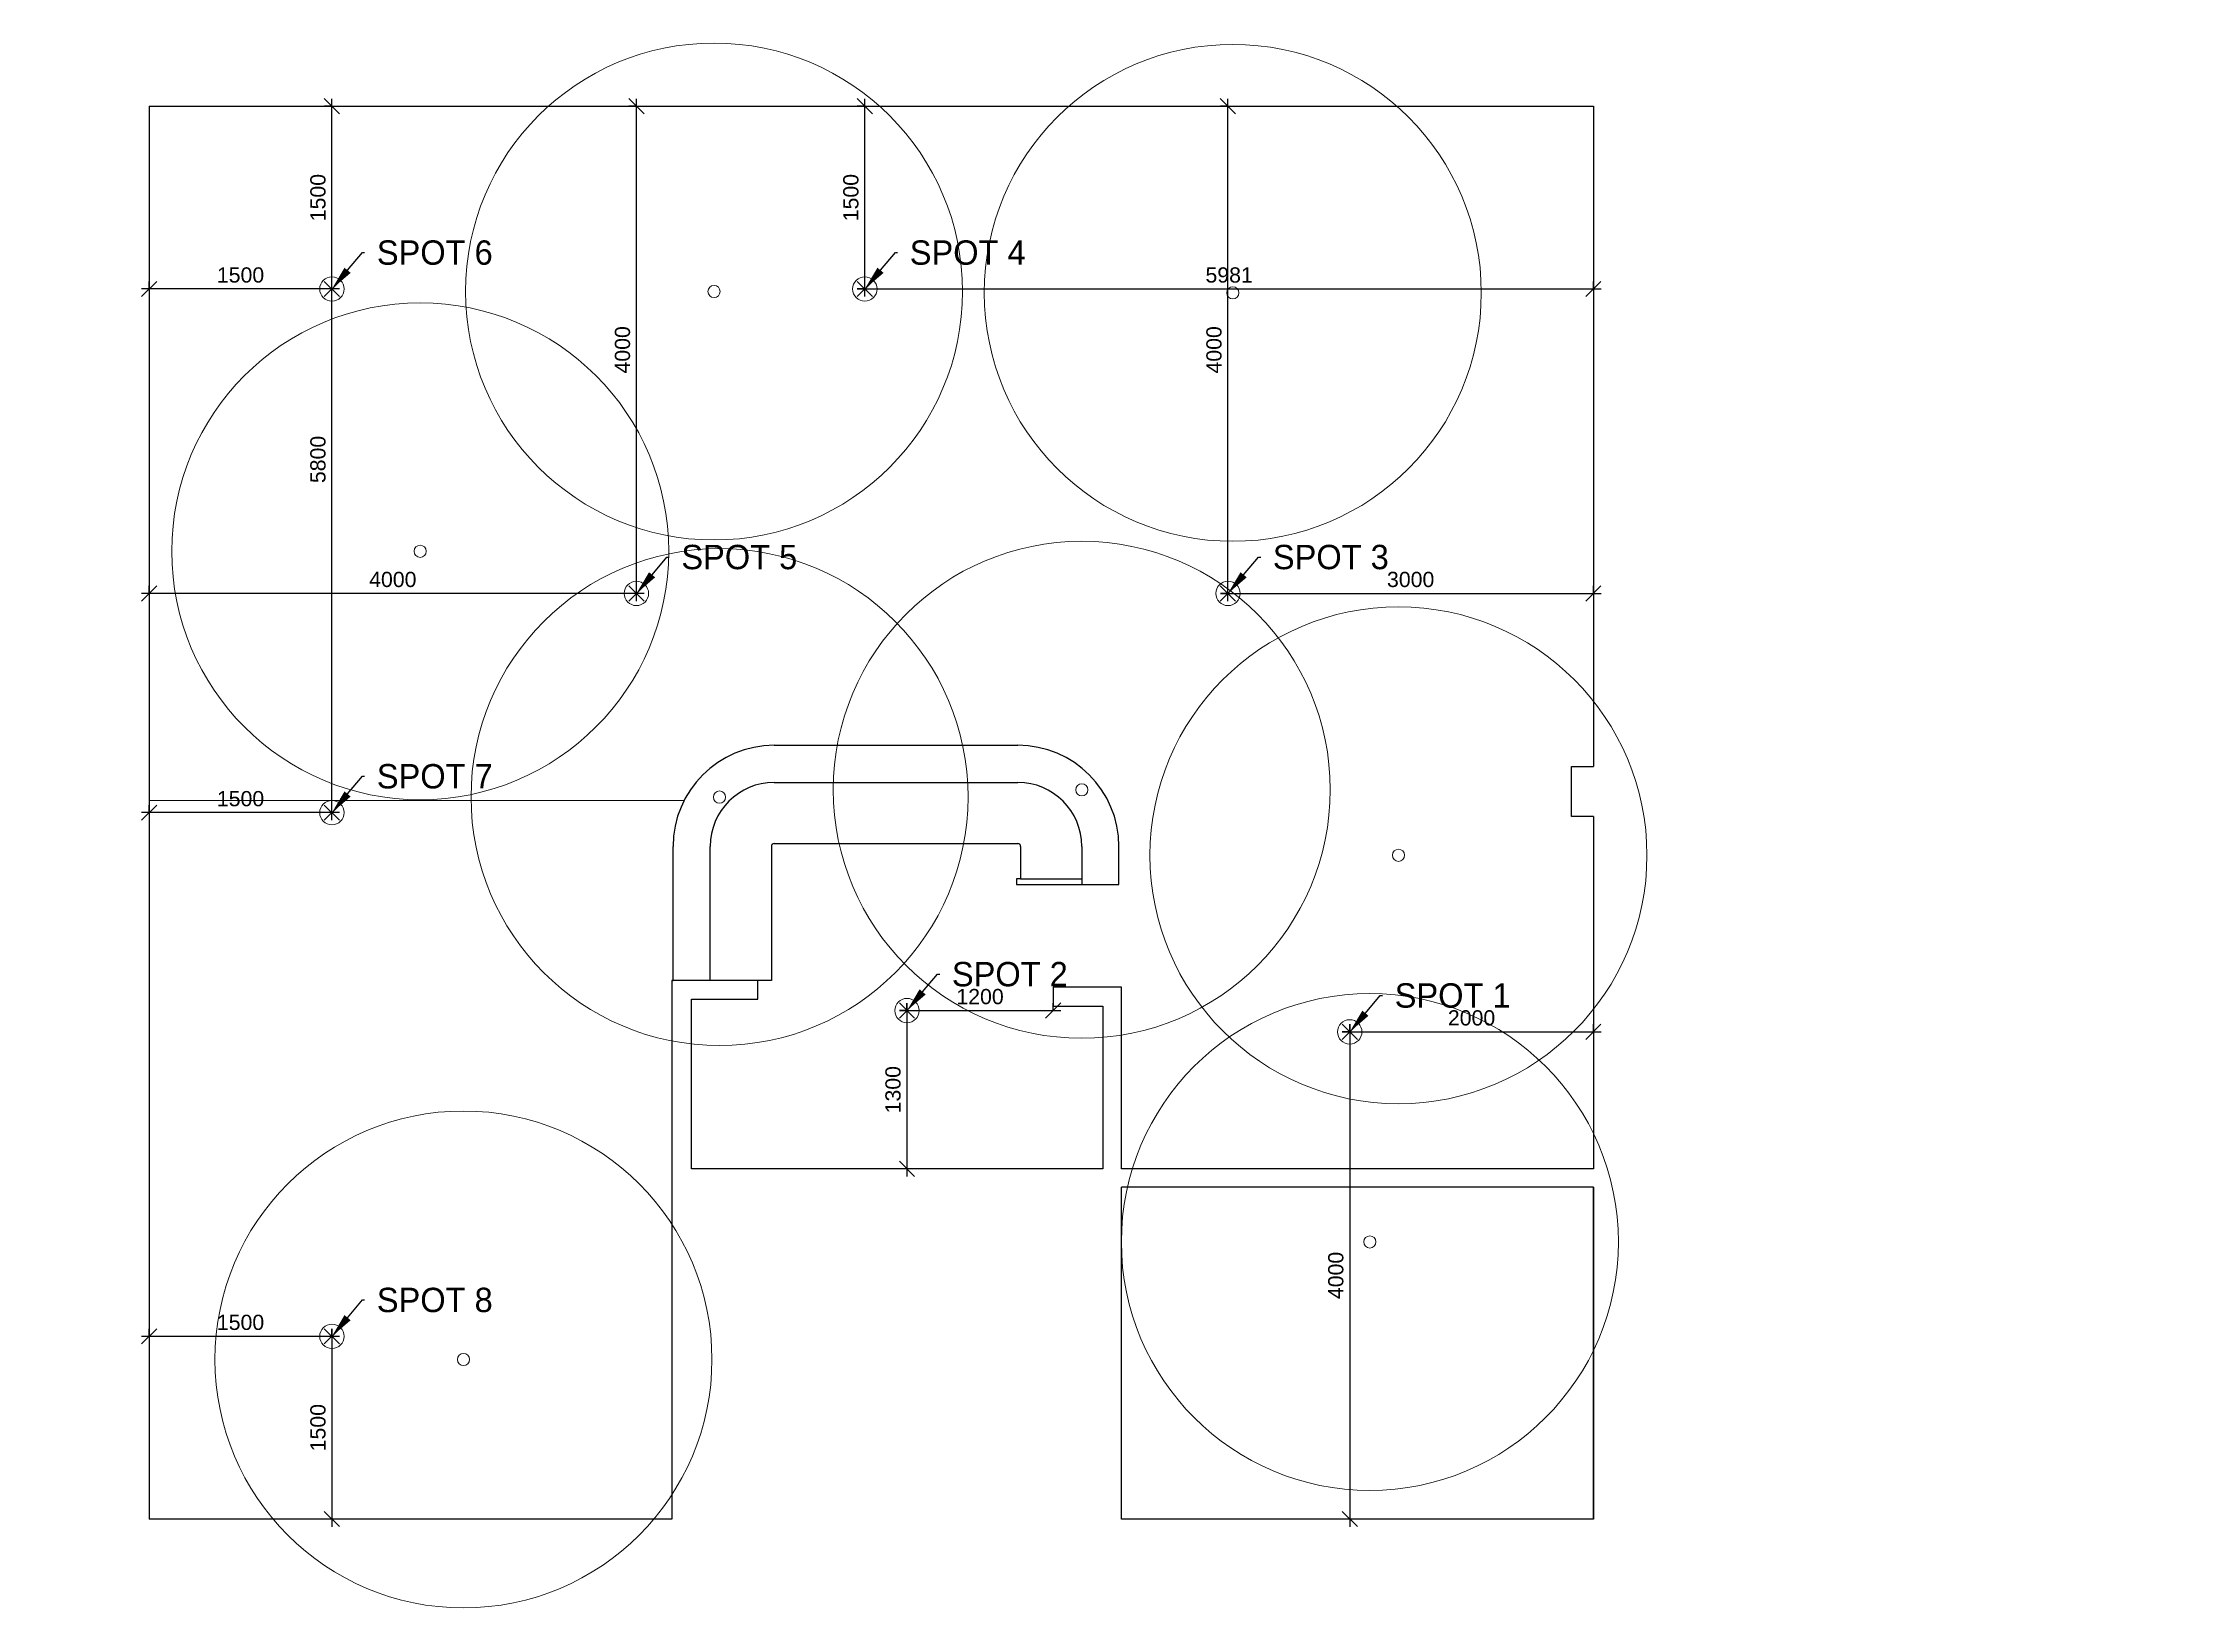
# Model space of a CAD drawing. Header units: millimetres. Extents: x -96270 to 80902, y -48795 to -34727.
# Drawn here: x -16696 to 986, y -47891 to -35042 of the extents above; entities that cross this region are included whole.
import ezdxf
from ezdxf import colors
from ezdxf.entities.mleader import LeaderData, LeaderLine
from ezdxf.math import Vec2, Vec3

# ---------------------------------------------------------------- set-up
doc = ezdxf.new("R2010")
doc.units = ezdxf.units.MM
doc.layers.get('0').update_dxf_attribs({"lineweight": 25})
for name, color, linetype, lineweight in [('Mållinje (Afsætning af mål)', 4, 'Continuous', 9), ('Skravering', 9, 'Continuous', 9), ('Tyk fuldstregslinje (Optegning)', 7, 'Continuous', 30)]:
    doc.layers.add(name, color=color, linetype=linetype, lineweight=lineweight)
doc.styles.add('Annotative', font='arial.ttf')
doc.dimstyles.new('Annotative', dxfattribs={"dimscale": 0, "dimtxt": 2.5, "dimasz": 2.5, "dimexe": 1.25, "dimexo": 1, "dimgap": 1, "dimtad": 1, "dimdec": 0, "dimzin": 0, "dimtxsty": 'Annotative', "dimblk": 'OBLIQUE', "dimcen": 1, "dimdle": 1.25, "dimadec": 0, "dimazin": 0, "dimtfac": 1, "dimtdec": 0, "dimtofl": 0, "dimtmove": 0, "dimatfit": 3, "dimfxl": 1.25, "dimfxlon": 1, "dimtolj": 1, "dimtzin": 0, "dimarcsym": 0})

# ---------------------------------------------------------------- blocks, each defined once
blk = doc.blocks.new('_Oblique')
at = {"color": 0, "linetype": 'ByBlock', "lineweight": -2}
blk.add_line((-0.5, -0.5), (0.5, 0.5), dxfattribs=at)
blk = doc.blocks.new('*D59')
at = {"layer": 'Defpoints', "color": 0, "transparency": 16777216}
for p in [(-5969, -43161), (-3969, -43161), (-3969, -43161)]:
    blk.add_point(p, dxfattribs=at)
at = {"layer": 'Mållinje (Afsætning af mål)', "color": 0, "lineweight": -2, "transparency": 16777216}
for p, q in [((-5969, -43161), (-5969, -43099)), ((-3969, -43161), (-3969, -43099)), ((-6031, -43161), (-3906, -43161))]:
    blk.add_line(p, q, dxfattribs=at)
at = {"layer": 'Mållinje (Afsætning af mål)', "color": 0, "lineweight": -2, "transparency": 16777216, "xscale": 125, "yscale": 125, "zscale": 125, "rotation": 180}
blk.add_blockref('_Oblique', (-5969, -43161), dxfattribs=at)
at = {"layer": 'Mållinje (Afsætning af mål)', "color": 0, "lineweight": -2, "transparency": 16777216, "xscale": 125, "yscale": 125, "zscale": 125}
blk.add_blockref('_Oblique', (-3969, -43161), dxfattribs=at)
at = {"layer": 'Mållinje (Afsætning af mål)', "color": 0, "transparency": 16777216, "insert": (-4969, -43047), "char_height": 125, "attachment_point": 5, "style": 'Annotative'}
blk.add_mtext('\\A1;2000', dxfattribs=at)
blk = doc.blocks.new('*D60')
at = {"layer": 'Defpoints', "color": 0, "transparency": 16777216}
for p in [(-5969, -43161), (-5969, -47161), (-5969, -47161)]:
    blk.add_point(p, dxfattribs=at)
at = {"layer": 'Mållinje (Afsætning af mål)', "color": 0, "lineweight": -2, "transparency": 16777216}
for p, q in [((-5969, -43099), (-5969, -47224)), ((-5969, -43161), (-6031, -43161)), ((-5969, -47161), (-6031, -47161))]:
    blk.add_line(p, q, dxfattribs=at)
at = {"layer": 'Mållinje (Afsætning af mål)', "color": 0, "lineweight": -2, "transparency": 16777216, "xscale": 125, "yscale": 125, "zscale": 125}
for p, rotation in [((-5969, -43161), 90), ((-5969, -47161), 270)]:
    blk.add_blockref('_Oblique', p, dxfattribs=dict(at, rotation=rotation))
at = {"layer": 'Mållinje (Afsætning af mål)', "color": 0, "transparency": 16777216, "insert": (-6083, -45161), "char_height": 125, "attachment_point": 5, "rotation": 90, "style": 'Annotative'}
blk.add_mtext('\\A1;4000', dxfattribs=at)
blk = doc.blocks.new('*D61')
at = {"layer": 'Defpoints', "color": 0, "transparency": 16777216}
for p in [(-9604, -42986), (-8404, -42986), (-8404, -42986)]:
    blk.add_point(p, dxfattribs=at)
at = {"layer": 'Mållinje (Afsætning af mål)', "color": 0, "lineweight": -2, "transparency": 16777216}
for p, q in [((-9604, -42986), (-9604, -42924)), ((-8404, -42986), (-8404, -42924)), ((-9666, -42986), (-8341, -42986))]:
    blk.add_line(p, q, dxfattribs=at)
at = {"layer": 'Mållinje (Afsætning af mål)', "color": 0, "lineweight": -2, "transparency": 16777216, "xscale": 125, "yscale": 125, "zscale": 125, "rotation": 180}
blk.add_blockref('_Oblique', (-9604, -42986), dxfattribs=at)
at = {"layer": 'Mållinje (Afsætning af mål)', "color": 0, "lineweight": -2, "transparency": 16777216, "xscale": 125, "yscale": 125, "zscale": 125}
blk.add_blockref('_Oblique', (-8404, -42986), dxfattribs=at)
at = {"layer": 'Mållinje (Afsætning af mål)', "color": 0, "transparency": 16777216, "insert": (-9004, -42872), "char_height": 125, "attachment_point": 5, "style": 'Annotative'}
blk.add_mtext('\\A1;1200', dxfattribs=at)
blk = doc.blocks.new('*D62')
at = {"layer": 'Defpoints', "color": 0, "transparency": 16777216}
for p in [(-9604, -42986), (-9604, -44286), (-9604, -44286)]:
    blk.add_point(p, dxfattribs=at)
at = {"layer": 'Mållinje (Afsætning af mål)', "color": 0, "lineweight": -2, "transparency": 16777216}
for p, q in [((-9604, -42924), (-9604, -44349)), ((-9604, -42986), (-9666, -42986)), ((-9604, -44286), (-9666, -44286))]:
    blk.add_line(p, q, dxfattribs=at)
at = {"layer": 'Mållinje (Afsætning af mål)', "color": 0, "lineweight": -2, "transparency": 16777216, "xscale": 125, "yscale": 125, "zscale": 125}
for p, rotation in [((-9604, -42986), 90), ((-9604, -44286), 270)]:
    blk.add_blockref('_Oblique', p, dxfattribs=dict(at, rotation=rotation))
at = {"layer": 'Mållinje (Afsætning af mål)', "color": 0, "transparency": 16777216, "insert": (-9718, -43636), "char_height": 125, "attachment_point": 5, "rotation": 90, "style": 'Annotative'}
blk.add_mtext('\\A1;1300', dxfattribs=at)
blk = doc.blocks.new('*D63')
at = {"layer": 'Defpoints', "color": 0, "transparency": 16777216}
for p in [(-6969, -39561), (-3969, -39561), (-3969, -39561)]:
    blk.add_point(p, dxfattribs=at)
at = {"layer": 'Mållinje (Afsætning af mål)', "color": 0, "lineweight": -2, "transparency": 16777216}
for p, q in [((-7031, -39561), (-3906, -39561)), ((-6969, -39561), (-6969, -39499)), ((-3969, -39561), (-3969, -39499))]:
    blk.add_line(p, q, dxfattribs=at)
at = {"layer": 'Mållinje (Afsætning af mål)', "color": 0, "lineweight": -2, "transparency": 16777216, "xscale": 125, "yscale": 125, "zscale": 125, "rotation": 180}
blk.add_blockref('_Oblique', (-6969, -39561), dxfattribs=at)
at = {"layer": 'Mållinje (Afsætning af mål)', "color": 0, "lineweight": -2, "transparency": 16777216, "xscale": 125, "yscale": 125, "zscale": 125}
blk.add_blockref('_Oblique', (-3969, -39561), dxfattribs=at)
at = {"layer": 'Mållinje (Afsætning af mål)', "color": 0, "transparency": 16777216, "insert": (-5469, -39447), "char_height": 125, "attachment_point": 5, "style": 'Annotative'}
blk.add_mtext('\\A1;3000', dxfattribs=at)
blk = doc.blocks.new('*D64')
at = {"layer": 'Defpoints', "color": 0, "transparency": 16777216}
for p in [(-6969, -35561), (-6969, -35561), (-6969, -39561)]:
    blk.add_point(p, dxfattribs=at)
at = {"layer": 'Mållinje (Afsætning af mål)', "color": 0, "lineweight": -2, "transparency": 16777216}
for p, q in [((-6969, -39624), (-6969, -35499)), ((-6969, -35561), (-7031, -35561)), ((-6969, -39561), (-7031, -39561))]:
    blk.add_line(p, q, dxfattribs=at)
at = {"layer": 'Mållinje (Afsætning af mål)', "color": 0, "lineweight": -2, "transparency": 16777216, "xscale": 125, "yscale": 125, "zscale": 125}
for p, rotation in [((-6969, -35561), 90), ((-6969, -39561), 270)]:
    blk.add_blockref('_Oblique', p, dxfattribs=dict(at, rotation=rotation))
at = {"layer": 'Mållinje (Afsætning af mål)', "color": 0, "transparency": 16777216, "insert": (-7083, -37561), "char_height": 125, "attachment_point": 5, "rotation": 90, "style": 'Annotative'}
blk.add_mtext('\\A1;4000', dxfattribs=at)
blk = doc.blocks.new('*D65')
at = {"layer": 'Defpoints', "color": 0, "transparency": 16777216}
for p in [(-9950, -35561), (-9950, -35561), (-9950, -37061)]:
    blk.add_point(p, dxfattribs=at)
at = {"layer": 'Mållinje (Afsætning af mål)', "color": 0, "lineweight": -2, "transparency": 16777216}
for p, q in [((-9950, -37124), (-9950, -35499)), ((-9950, -35561), (-10012, -35561)), ((-9950, -37061), (-10012, -37061))]:
    blk.add_line(p, q, dxfattribs=at)
at = {"layer": 'Mållinje (Afsætning af mål)', "color": 0, "lineweight": -2, "transparency": 16777216, "xscale": 125, "yscale": 125, "zscale": 125}
for p, rotation in [((-9950, -35561), 90), ((-9950, -37061), 270)]:
    blk.add_blockref('_Oblique', p, dxfattribs=dict(at, rotation=rotation))
at = {"layer": 'Mållinje (Afsætning af mål)', "color": 0, "transparency": 16777216, "insert": (-10064, -36311), "char_height": 125, "attachment_point": 5, "rotation": 90, "style": 'Annotative'}
blk.add_mtext('\\A1;1500', dxfattribs=at)
blk = doc.blocks.new('*D66')
at = {"layer": 'Defpoints', "color": 0, "transparency": 16777216}
for p in [(-9950, -37061), (-3969, -37061), (-3969, -37061)]:
    blk.add_point(p, dxfattribs=at)
at = {"layer": 'Mållinje (Afsætning af mål)', "color": 0, "lineweight": -2, "transparency": 16777216}
for p, q in [((-10012, -37061), (-3906, -37061)), ((-9950, -37061), (-9950, -36999)), ((-3969, -37061), (-3969, -36999))]:
    blk.add_line(p, q, dxfattribs=at)
at = {"layer": 'Mållinje (Afsætning af mål)', "color": 0, "lineweight": -2, "transparency": 16777216, "xscale": 125, "yscale": 125, "zscale": 125, "rotation": 180}
blk.add_blockref('_Oblique', (-9950, -37061), dxfattribs=at)
at = {"layer": 'Mållinje (Afsætning af mål)', "color": 0, "lineweight": -2, "transparency": 16777216, "xscale": 125, "yscale": 125, "zscale": 125}
blk.add_blockref('_Oblique', (-3969, -37061), dxfattribs=at)
at = {"layer": 'Mållinje (Afsætning af mål)', "color": 0, "transparency": 16777216, "insert": (-6959, -36947), "char_height": 125, "attachment_point": 5, "style": 'Annotative'}
blk.add_mtext('\\A1;5981', dxfattribs=at)
blk = doc.blocks.new('*D67')
at = {"layer": 'Defpoints', "color": 0, "transparency": 16777216}
for p in [(-14325, -35561), (-14325, -35561), (-14325, -37061)]:
    blk.add_point(p, dxfattribs=at)
at = {"layer": 'Mållinje (Afsætning af mål)', "color": 0, "lineweight": -2, "transparency": 16777216}
for p, q in [((-14325, -37124), (-14325, -35499)), ((-14325, -35561), (-14387, -35561)), ((-14325, -37061), (-14387, -37061))]:
    blk.add_line(p, q, dxfattribs=at)
at = {"layer": 'Mållinje (Afsætning af mål)', "color": 0, "lineweight": -2, "transparency": 16777216, "xscale": 125, "yscale": 125, "zscale": 125}
for p, rotation in [((-14325, -35561), 90), ((-14325, -37061), 270)]:
    blk.add_blockref('_Oblique', p, dxfattribs=dict(at, rotation=rotation))
at = {"layer": 'Mållinje (Afsætning af mål)', "color": 0, "transparency": 16777216, "insert": (-14439, -36311), "char_height": 125, "attachment_point": 5, "rotation": 90, "style": 'Annotative'}
blk.add_mtext('\\A1;1500', dxfattribs=at)
blk = doc.blocks.new('*D68')
at = {"layer": 'Defpoints', "color": 0, "transparency": 16777216}
for p in [(-15825, -37061), (-15825, -37061), (-14325, -37061)]:
    blk.add_point(p, dxfattribs=at)
at = {"layer": 'Mållinje (Afsætning af mål)', "color": 0, "lineweight": -2, "transparency": 16777216}
for p, q in [((-14262, -37061), (-15887, -37061)), ((-15825, -37061), (-15825, -36999)), ((-14325, -37061), (-14325, -36999))]:
    blk.add_line(p, q, dxfattribs=at)
at = {"layer": 'Mållinje (Afsætning af mål)', "color": 0, "lineweight": -2, "transparency": 16777216, "xscale": 125, "yscale": 125, "zscale": 125, "rotation": 180}
blk.add_blockref('_Oblique', (-15825, -37061), dxfattribs=at)
at = {"layer": 'Mållinje (Afsætning af mål)', "color": 0, "lineweight": -2, "transparency": 16777216, "xscale": 125, "yscale": 125, "zscale": 125}
blk.add_blockref('_Oblique', (-14325, -37061), dxfattribs=at)
at = {"layer": 'Mållinje (Afsætning af mål)', "color": 0, "transparency": 16777216, "insert": (-15075, -36947), "char_height": 125, "attachment_point": 5, "style": 'Annotative'}
blk.add_mtext('\\A1;1500', dxfattribs=at)
blk = doc.blocks.new('*D69')
at = {"layer": 'Defpoints', "color": 0, "transparency": 16777216}
for p in [(-11825, -35561), (-11825, -35561), (-11825, -39561)]:
    blk.add_point(p, dxfattribs=at)
at = {"layer": 'Mållinje (Afsætning af mål)', "color": 0, "lineweight": -2, "transparency": 16777216}
for p, q in [((-11825, -39624), (-11825, -35499)), ((-11825, -35561), (-11887, -35561)), ((-11825, -39561), (-11887, -39561))]:
    blk.add_line(p, q, dxfattribs=at)
at = {"layer": 'Mållinje (Afsætning af mål)', "color": 0, "lineweight": -2, "transparency": 16777216, "xscale": 125, "yscale": 125, "zscale": 125}
for p, rotation in [((-11825, -35561), 90), ((-11825, -39561), 270)]:
    blk.add_blockref('_Oblique', p, dxfattribs=dict(at, rotation=rotation))
at = {"layer": 'Mållinje (Afsætning af mål)', "color": 0, "transparency": 16777216, "insert": (-11939, -37561), "char_height": 125, "attachment_point": 5, "rotation": 90, "style": 'Annotative'}
blk.add_mtext('\\A1;4000', dxfattribs=at)
blk = doc.blocks.new('*D70')
at = {"layer": 'Defpoints', "color": 0, "transparency": 16777216}
for p in [(-15825, -39561), (-15825, -39561), (-11825, -39561)]:
    blk.add_point(p, dxfattribs=at)
at = {"layer": 'Mållinje (Afsætning af mål)', "color": 0, "lineweight": -2, "transparency": 16777216}
for p, q in [((-11762, -39561), (-15887, -39561)), ((-15825, -39561), (-15825, -39499)), ((-11825, -39561), (-11825, -39499))]:
    blk.add_line(p, q, dxfattribs=at)
at = {"layer": 'Mållinje (Afsætning af mål)', "color": 0, "lineweight": -2, "transparency": 16777216, "xscale": 125, "yscale": 125, "zscale": 125, "rotation": 180}
blk.add_blockref('_Oblique', (-15825, -39561), dxfattribs=at)
at = {"layer": 'Mållinje (Afsætning af mål)', "color": 0, "lineweight": -2, "transparency": 16777216, "xscale": 125, "yscale": 125, "zscale": 125}
blk.add_blockref('_Oblique', (-11825, -39561), dxfattribs=at)
at = {"layer": 'Mållinje (Afsætning af mål)', "color": 0, "transparency": 16777216, "insert": (-13825, -39447), "char_height": 125, "attachment_point": 5, "style": 'Annotative'}
blk.add_mtext('\\A1;4000', dxfattribs=at)
blk = doc.blocks.new('*D71')
at = {"layer": 'Defpoints', "color": 0, "transparency": 16777216}
for p in [(-14325, -35561), (-14325, -35561), (-14325, -41361)]:
    blk.add_point(p, dxfattribs=at)
at = {"layer": 'Mållinje (Afsætning af mål)', "color": 0, "lineweight": -2, "transparency": 16777216}
for p, q in [((-14325, -41424), (-14325, -35499)), ((-14325, -35561), (-14387, -35561)), ((-14325, -41361), (-14387, -41361))]:
    blk.add_line(p, q, dxfattribs=at)
at = {"layer": 'Mållinje (Afsætning af mål)', "color": 0, "lineweight": -2, "transparency": 16777216, "xscale": 125, "yscale": 125, "zscale": 125}
for p, rotation in [((-14325, -35561), 90), ((-14325, -41361), 270)]:
    blk.add_blockref('_Oblique', p, dxfattribs=dict(at, rotation=rotation))
at = {"layer": 'Mållinje (Afsætning af mål)', "color": 0, "transparency": 16777216, "insert": (-14439, -38461), "char_height": 125, "attachment_point": 5, "rotation": 90, "style": 'Annotative'}
blk.add_mtext('\\A1;5800', dxfattribs=at)
blk = doc.blocks.new('*D72')
at = {"layer": 'Defpoints', "color": 0, "transparency": 16777216}
for p in [(-15825, -41361), (-15825, -41361), (-14325, -41361)]:
    blk.add_point(p, dxfattribs=at)
at = {"layer": 'Mållinje (Afsætning af mål)', "color": 0, "lineweight": -2, "transparency": 16777216}
for p, q in [((-14262, -41361), (-15887, -41361)), ((-15825, -41361), (-15825, -41299)), ((-14325, -41361), (-14325, -41299))]:
    blk.add_line(p, q, dxfattribs=at)
at = {"layer": 'Mållinje (Afsætning af mål)', "color": 0, "lineweight": -2, "transparency": 16777216, "xscale": 125, "yscale": 125, "zscale": 125}
for p, rotation in [((-15825, -41361), 179.9999999999994), ((-14325, -41361), 359.9999999999994)]:
    blk.add_blockref('_Oblique', p, dxfattribs=dict(at, rotation=rotation))
at = {"layer": 'Mållinje (Afsætning af mål)', "color": 0, "transparency": 16777216, "insert": (-15075, -41247), "char_height": 125, "attachment_point": 5, "style": 'Annotative'}
blk.add_mtext('\\A1;1500', dxfattribs=at)
blk = doc.blocks.new('*D73')
at = {"layer": 'Defpoints', "color": 0, "transparency": 16777216}
for p in [(-15825, -45661), (-15825, -45661), (-14325, -45661)]:
    blk.add_point(p, dxfattribs=at)
at = {"layer": 'Mållinje (Afsætning af mål)', "color": 0, "lineweight": -2, "transparency": 16777216}
for p, q in [((-15825, -45661), (-15825, -45599)), ((-14325, -45661), (-14325, -45599)), ((-14262, -45661), (-15887, -45661))]:
    blk.add_line(p, q, dxfattribs=at)
at = {"layer": 'Mållinje (Afsætning af mål)', "color": 0, "lineweight": -2, "transparency": 16777216, "xscale": 125, "yscale": 125, "zscale": 125, "rotation": 180}
blk.add_blockref('_Oblique', (-15825, -45661), dxfattribs=at)
at = {"layer": 'Mållinje (Afsætning af mål)', "color": 0, "lineweight": -2, "transparency": 16777216, "xscale": 125, "yscale": 125, "zscale": 125}
blk.add_blockref('_Oblique', (-14325, -45661), dxfattribs=at)
at = {"layer": 'Mållinje (Afsætning af mål)', "color": 0, "transparency": 16777216, "insert": (-15075, -45547), "char_height": 125, "attachment_point": 5, "style": 'Annotative'}
blk.add_mtext('\\A1;1500', dxfattribs=at)
blk = doc.blocks.new('*D74')
at = {"layer": 'Defpoints', "color": 0, "transparency": 16777216}
for p in [(-14325, -45661), (-14325, -47161), (-14325, -47161)]:
    blk.add_point(p, dxfattribs=at)
at = {"layer": 'Mållinje (Afsætning af mål)', "color": 0, "lineweight": -2, "transparency": 16777216}
for p, q in [((-14325, -45599), (-14325, -47224)), ((-14325, -45661), (-14387, -45661)), ((-14325, -47161), (-14387, -47161))]:
    blk.add_line(p, q, dxfattribs=at)
at = {"layer": 'Mållinje (Afsætning af mål)', "color": 0, "lineweight": -2, "transparency": 16777216, "xscale": 125, "yscale": 125, "zscale": 125}
for p, rotation in [((-14325, -45661), 90), ((-14325, -47161), 270)]:
    blk.add_blockref('_Oblique', p, dxfattribs=dict(at, rotation=rotation))
at = {"layer": 'Mållinje (Afsætning af mål)', "color": 0, "transparency": 16777216, "insert": (-14439, -46411), "char_height": 125, "attachment_point": 5, "rotation": 90, "style": 'Annotative'}
blk.add_mtext('\\A1;1500', dxfattribs=at)

msp = doc.modelspace()

# ---------------------------------------------------------------- linework, layer by layer
at = {"layer": 'Mållinje (Afsætning af mål)'}
for centre, radius in [((-11187.9, -37082.1), 2040), ((-6928.9, -37093.1), 2040), ((-14324.9, -37061.1), 100), ((-11187.9, -37082.1), 50), ((-9949.9, -37061.1), 100), ((-6928.9, -37093.1), 50), ((-13599.9, -39215.1), 2040), ((-13599.9, -39215.1), 50), ((-11142.9, -41233.1), 2040), ((-8168.9, -41173.1), 2040), ((-11824.9, -39561.1), 100), ((-6968.9, -39561.1), 100), ((-5568.9, -41711.1), 2040), ((-11142.9, -41233.1), 50), ((-8168.9, -41173.1), 50), ((-14324.9, -41361.1), 100), ((-5568.9, -41711.1), 50), ((-9603.9, -42986.1), 100), ((-5803.9, -44886.1), 2040), ((-5968.9, -43161.1), 100), ((-13244.9, -45851.1), 2040), ((-5803.9, -44886.1), 50), ((-14324.9, -45661.1), 100), ((-13244.9, -45851.1), 50)]:
    msp.add_circle(centre, radius, dxfattribs=at)
at = {"layer": 'Skravering'}
msp.add_line((-15824.9, -41261.1), (-11433.3, -41261.1), dxfattribs=at)
at = {"layer": 'Tyk fuldstregslinje (Optegning)'}
for p, q in [((-15824.9, -35561.1), (-15824.9, -47161.1)), ((-15824.9, -35561.1), (-3968.9, -35561.1)), ((-3968.9, -35561.1), (-3968.9, -40983.1)), ((-10693.9, -40808.1), (-8693.9, -40808.1)), ((-4148.9, -41393.1), (-4148.9, -40983.1)), ((-4148.9, -40983.1), (-3968.9, -40983.1)), ((-10693.9, -41113.1), (-8693.9, -41113.1)), ((-3968.9, -41393.1), (-4148.9, -41393.1)), ((-3968.9, -41393.1), (-3968.9, -44286.1)), ((-11523.9, -42738.1), (-11523.9, -41638.1)), ((-11218.9, -42738.1), (-11218.9, -41638.1)), ((-10716.9, -41638.1), (-10716.9, -42738.1)), ((-10693.9, -41615.1), (-8693.9, -41615.1)), ((-8670.9, -41638.1), (-8670.9, -41905.1)), ((-8168.9, -41638.1), (-8168.9, -41950.1)), ((-7863.9, -41905.1), (-7863.9, -41638.1)), ((-8670.9, -41905.1), (-8703.9, -41905.1)), ((-8703.9, -41905.1), (-8703.9, -41950.1)), ((-8670.9, -41905.1), (-8168.9, -41905.1)), ((-7863.9, -41950.1), (-7863.9, -41905.1)), ((-8703.9, -41950.1), (-7863.9, -41950.1)), ((-10828.9, -42738.1), (-11533.9, -42738.1)), ((-11533.9, -42738.1), (-11533.9, -47161.1)), ((-11533.9, -42738.1), (-11523.9, -42738.1)), ((-10716.9, -42738.1), (-11218.9, -42738.1)), ((-11218.9, -42738.1), (-11218.9, -42738.1)), ((-10828.9, -42893.1), (-10828.9, -42738.1)), ((-10716.9, -42738.1), (-10828.9, -42738.1)), ((-11373.9, -44286.1), (-11373.9, -42893.1)), ((-11373.9, -42893.1), (-10828.9, -42893.1)), ((-7841.9, -42793.1), (-8403.9, -42793.1)), ((-8403.9, -42793.1), (-8403.9, -42951.1)), ((-8403.9, -42951.1), (-7996.9, -42951.1)), ((-7996.9, -42951.1), (-7996.9, -44286.1)), ((-7841.9, -44286.1), (-7841.9, -42793.1)), ((-7996.9, -44286.1), (-11373.9, -44286.1)), ((-3968.9, -44286.1), (-7841.9, -44286.1)), ((-7841.9, -47161.1), (-7841.9, -44436.1)), ((-3968.9, -44436.1), (-7841.9, -44436.1)), ((-3968.9, -44436.1), (-3968.9, -47161.1)), ((-3968.9, -47161.1), (-3968.9, -44436.1)), ((-11533.9, -47161.1), (-15824.9, -47161.1)), ((-3968.9, -47161.1), (-7841.9, -47161.1))]:
    msp.add_line(p, q, dxfattribs=at)
for centre, radius, start, end in [((-10693.9, -41638.1), 830, 90, 180), ((-8693.9, -41638.1), 830, 0, 90), ((-10693.9, -41638.1), 525, 90, 180), ((-8693.9, -41638.1), 525, 0, 90), ((-10693.9, -41638.1), 23, 90, 180), ((-8693.9, -41638.1), 23, 0, 90)]:
    msp.add_arc(centre, radius, start, end, dxfattribs=at)

# ---------------------------------------------------------------- dimensions: what is measured, and where the dimension line sits
at = {"layer": 'Mållinje (Afsætning af mål)'}
for p1, p2, picture, middle in [((-14324.9, -37061.1), (-14324.9, -35561.1), '*D67', (-14438.7, -36311.1)), ((-14324.9, -41361.1), (-14324.9, -35561.1), '*D71', (-14438.7, -38461.1)), ((-11824.9, -39561.1), (-11824.9, -35561.1), '*D69', (-11938.7, -37561.1)), ((-9949.9, -37061.1), (-9949.9, -35561.1), '*D65', (-10063.7, -36311.1)), ((-6968.9, -39561.1), (-6968.9, -35561.1), '*D64', (-7082.7, -37561.1)), ((-14324.9, -37061.1), (-15824.9, -37061.1), '*D68', (-15074.9, -36947.2)), ((-9949.9, -37061.1), (-3968.9, -37061.1), '*D66', (-6959.4, -36947.2)), ((-11824.9, -39561.1), (-15824.9, -39561.1), '*D70', (-13824.9, -39447.2)), ((-6968.9, -39561.1), (-3968.9, -39561.1), '*D63', (-5468.9, -39447.2)), ((-14324.9, -41361.1), (-15824.9, -41361.1), '*D72', (-15074.9, -41247.2)), ((-9603.9, -42986.1), (-9603.9, -44286.1), '*D62', (-9717.7, -43636.1)), ((-9603.9, -42986.1), (-8403.9, -42986.1), '*D61', (-9003.9, -42872.2)), ((-5968.9, -43161.1), (-3968.9, -43161.1), '*D59', (-4968.9, -43047.2)), ((-5968.9, -43161.1), (-5968.9, -47161.1), '*D60', (-6082.7, -45161.1)), ((-14324.9, -45661.1), (-15824.9, -45661.1), '*D73', (-15074.9, -45547.2)), ((-14324.9, -45661.1), (-14324.9, -47161.1), '*D74', (-14438.7, -46411.1))]:
    dim = msp.add_aligned_dim(p1=p1, p2=p2, distance=0, dimstyle='Annotative', dxfattribs=at)
    dim.commit()
    dim.dimension.update_dxf_attribs({"geometry": picture, "text_midpoint": middle})

# ---------------------------------------------------------------- leaders
at = {"layer": 'Mållinje (Afsætning af mål)', "ltscale": 50}
ml = msp.add_multileader_mtext('Standard', dxfattribs=at)
ml.set_content('MIC 7', color=256)
ml.set_leader_properties()
ml.build(insert=Vec2(0, 0))
ml.multileader.update_dxf_attribs({"text_right_attachment_type": 6, "dogleg_length": 0.36, "arrow_head_size": 200, "scale": 50})
ctx = ml.context
ctx.base_point, ctx.scale, ctx.char_height, ctx.arrow_head_size, ctx.landing_gap_size, ctx.plane_origin = Vec3(-29409.5, -36783.1), 50, 200, 200, 100, Vec3(-29678.4, -37082.1)
ctx.right_attachment = 6
notes = []
notes.append((ctx, [(0, (1, 1, 0), (-29427.5, -36783.1), (1, 0), 18, [(0, [(-29678.4, -37082.1)], 0, [])])]))
ctx.mtext.insert, ctx.mtext.width, ctx.mtext.flow_direction = Vec3(-29309.5, -36683.1), 1173.228, 5
ml = msp.add_multileader_mtext('Standard', dxfattribs=at)
ml.set_content('SPOT 6', color=256)
ml.set_leader_properties()
ml.build(insert=Vec2(0, 0))
ml.multileader.update_dxf_attribs({"text_right_attachment_type": 6, "dogleg_length": 0.36, "arrow_head_size": 200, "scale": 50})
ctx = ml.context
ctx.base_point, ctx.scale, ctx.char_height, ctx.arrow_head_size, ctx.landing_gap_size, ctx.plane_origin = Vec3(-14056, -36762.1), 50, 200, 200, 100, Vec3(-14324.9, -37061.1)
ctx.right_attachment = 6
notes.append((ctx, [(0, (1, 1, 0), (-14074, -36762.1), (1, 0), 18, [(0, [(-14324.9, -37061.1)], 0, [])])]))
ctx.mtext.insert, ctx.mtext.width, ctx.mtext.flow_direction = Vec3(-13956, -36662.1), 1473.722, 5
ml = msp.add_multileader_mtext('Standard', dxfattribs=at)
ml.set_content('SPOT 4', color=256)
ml.set_leader_properties()
ml.build(insert=Vec2(0, 0))
ml.multileader.update_dxf_attribs({"text_right_attachment_type": 6, "dogleg_length": 0.36, "arrow_head_size": 200, "scale": 50})
ctx = ml.context
ctx.base_point, ctx.scale, ctx.char_height, ctx.arrow_head_size, ctx.landing_gap_size, ctx.plane_origin = Vec3(-9681, -36762.1), 50, 200, 200, 100, Vec3(-9949.9, -37061.1)
ctx.right_attachment = 6
notes.append((ctx, [(0, (1, 1, 0), (-9699, -36762.1), (1, 0), 18, [(0, [(-9949.9, -37061.1)], 0, [])])]))
ctx.mtext.insert, ctx.mtext.width, ctx.mtext.flow_direction = Vec3(-9581, -36662.1), 1333.358, 5
ml = msp.add_multileader_mtext('Standard', dxfattribs=at)
ml.set_content('MIC 6', color=256)
ml.set_leader_properties()
ml.build(insert=Vec2(0, 0))
ml.multileader.update_dxf_attribs({"text_right_attachment_type": 6, "dogleg_length": 0.36, "arrow_head_size": 200, "scale": 50})
ctx = ml.context
ctx.base_point, ctx.scale, ctx.char_height, ctx.arrow_head_size, ctx.landing_gap_size, ctx.plane_origin = Vec3(-31821.5, -38916.1), 50, 200, 200, 100, Vec3(-32090.4, -39215.1)
ctx.right_attachment = 6
notes.append((ctx, [(0, (1, 1, 0), (-31839.5, -38916.1), (1, 0), 18, [(0, [(-32090.4, -39215.1)], 0, [])])]))
ctx.mtext.insert, ctx.mtext.width, ctx.mtext.flow_direction = Vec3(-31721.5, -38816.1), 1109.506, 5
ml = msp.add_multileader_mtext('Standard', dxfattribs=at)
ml.set_content('SPOT 5', color=256)
ml.set_leader_properties()
ml.build(insert=Vec2(0, 0))
ml.multileader.update_dxf_attribs({"text_right_attachment_type": 6, "dogleg_length": 0.36, "arrow_head_size": 200, "scale": 50})
ctx = ml.context
ctx.base_point, ctx.scale, ctx.char_height, ctx.arrow_head_size, ctx.landing_gap_size, ctx.plane_origin = Vec3(-11556, -39262.1), 50, 200, 200, 100, Vec3(-11824.9, -39561.1)
ctx.right_attachment = 6
notes.append((ctx, [(0, (1, 1, 0), (-11574, -39262.1), (1, 0), 18, [(0, [(-11824.9, -39561.1)], 0, [])])]))
ctx.mtext.insert, ctx.mtext.flow_direction = Vec3(-11456, -39162.1), 5
ml = msp.add_multileader_mtext('Standard', dxfattribs=at)
ml.set_content('SPOT 3', color=256)
ml.set_leader_properties()
ml.build(insert=Vec2(0, 0))
ml.multileader.update_dxf_attribs({"text_right_attachment_type": 6, "dogleg_length": 0.36, "arrow_head_size": 200, "scale": 50})
ctx = ml.context
ctx.base_point, ctx.scale, ctx.char_height, ctx.arrow_head_size, ctx.landing_gap_size, ctx.plane_origin = Vec3(-6700, -39262.1), 50, 200, 200, 100, Vec3(-6968.9, -39561.1)
ctx.right_attachment = 6
notes.append((ctx, [(0, (1, 1, 0), (-6718, -39262.1), (1, 0), 18, [(0, [(-6968.9, -39561.1)], 0, [])])]))
ctx.mtext.insert, ctx.mtext.flow_direction = Vec3(-6600, -39162.1), 5
ml = msp.add_multileader_mtext('Standard', dxfattribs=at)
ml.set_content('SPOT 7', color=256)
ml.set_leader_properties()
ml.build(insert=Vec2(0, 0))
ml.multileader.update_dxf_attribs({"text_right_attachment_type": 6, "dogleg_length": 0.36, "arrow_head_size": 200, "scale": 50})
ctx = ml.context
ctx.base_point, ctx.scale, ctx.char_height, ctx.arrow_head_size, ctx.landing_gap_size, ctx.plane_origin = Vec3(-14056, -41062.1), 50, 200, 200, 100, Vec3(-14324.9, -41361.1)
ctx.right_attachment = 6
notes.append((ctx, [(0, (1, 1, 0), (-14074, -41062.1), (1, 0), 18, [(0, [(-14324.9, -41361.1)], 0, [])])]))
ctx.mtext.insert, ctx.mtext.flow_direction = Vec3(-13956, -40962.1), 5
ml = msp.add_multileader_mtext('Standard', dxfattribs=at)
ml.set_content('SPOT 2', color=256)
ml.set_leader_properties()
ml.build(insert=Vec2(0, 0))
ml.multileader.update_dxf_attribs({"text_right_attachment_type": 6, "dogleg_length": 0.36, "arrow_head_size": 200, "scale": 50})
ctx = ml.context
ctx.base_point, ctx.scale, ctx.char_height, ctx.arrow_head_size, ctx.landing_gap_size, ctx.plane_origin = Vec3(-9335, -42687.1), 50, 200, 200, 100, Vec3(-9603.9, -42986.1)
ctx.right_attachment = 6
notes.append((ctx, [(0, (1, 1, 0), (-9353, -42687.1), (1, 0), 18, [(0, [(-9603.9, -42986.1)], 0, [])])]))
ctx.mtext.insert, ctx.mtext.flow_direction = Vec3(-9235, -42587.1), 5
ml = msp.add_multileader_mtext('Standard', dxfattribs=at)
ml.set_content('SPOT 1', color=256)
ml.set_leader_properties()
ml.build(insert=Vec2(0, 0))
ml.multileader.update_dxf_attribs({"text_right_attachment_type": 6, "dogleg_length": 0.36, "arrow_head_size": 200, "scale": 50})
ctx = ml.context
ctx.base_point, ctx.scale, ctx.char_height, ctx.arrow_head_size, ctx.landing_gap_size, ctx.plane_origin = Vec3(-5700, -42862.1), 50, 200, 200, 100, Vec3(-5968.9, -43161.1)
ctx.right_attachment = 6
notes.append((ctx, [(0, (1, 1, 0), (-5718, -42862.1), (1, 0), 18, [(0, [(-5968.9, -43161.1)], 0, [])])]))
ctx.mtext.insert, ctx.mtext.flow_direction = Vec3(-5600, -42762.1), 5
ml = msp.add_multileader_mtext('Standard', dxfattribs=at)
ml.set_content('SPOT 8', color=256)
ml.set_leader_properties()
ml.build(insert=Vec2(0, 0))
ml.multileader.update_dxf_attribs({"text_right_attachment_type": 6, "dogleg_length": 0.36, "arrow_head_size": 200, "scale": 50})
ctx = ml.context
ctx.base_point, ctx.scale, ctx.char_height, ctx.arrow_head_size, ctx.landing_gap_size, ctx.plane_origin = Vec3(-14056, -45362.1), 50, 200, 200, 100, Vec3(-14324.9, -45661.1)
ctx.right_attachment = 6
notes.append((ctx, [(0, (1, 1, 0), (-14074, -45362.1), (1, 0), 18, [(0, [(-14324.9, -45661.1)], 0, [])])]))
ctx.mtext.insert, ctx.mtext.flow_direction = Vec3(-13956, -45262.1), 5
for ctx, leaders in notes:
    for number, flags, end, landing, length, lines in leaders:
        leader = LeaderData()
        leader.index, (leader.has_last_leader_line, leader.has_dogleg_vector, leader.attachment_direction) = number, flags
        leader.last_leader_point, leader.dogleg_vector, leader.dogleg_length = Vec3(end), Vec3(landing), length
        for number, points, colour, breaks in lines:
            line = LeaderLine()
            line.index, line.vertices, line.color, line.breaks = number, Vec3.list(points), colors.encode_raw_color(colour), breaks
            leader.lines.append(line)
        ctx.leaders.append(leader)

doc.saveas('drawing.dxf')
